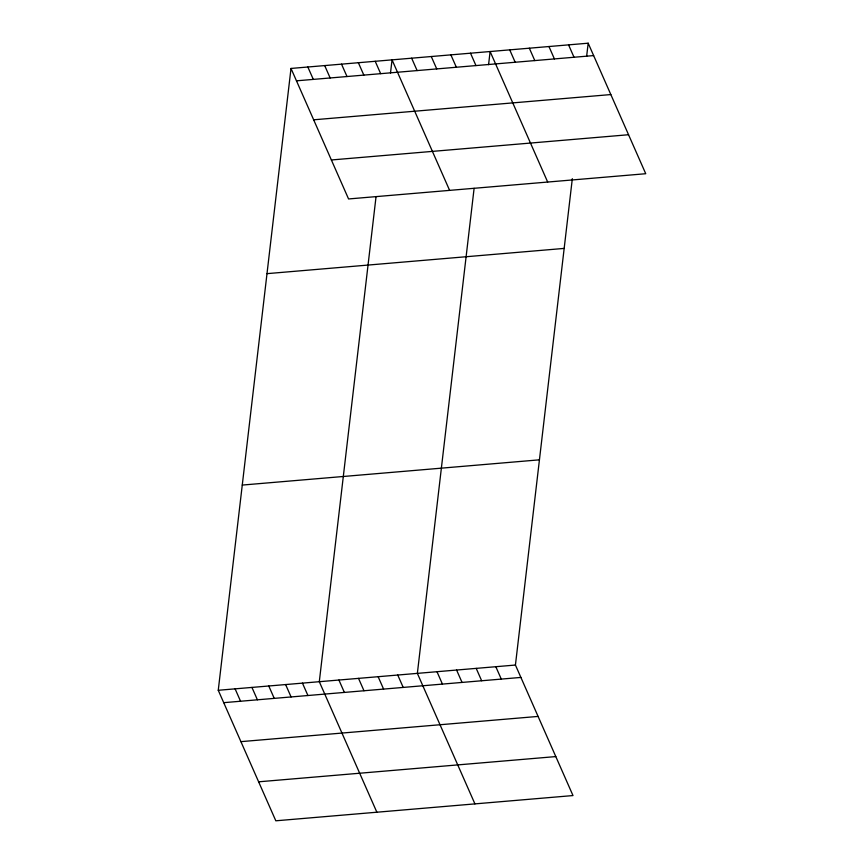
<?xml version="1.0" encoding="UTF-8"?>
<svg xmlns="http://www.w3.org/2000/svg" width="864" height="864" viewBox="0 0 864 864"><rect width="100%" height="100%" fill="white"/><g stroke="black" fill="none" stroke-linecap="round" stroke-linejoin="round"><path stroke-width="1.3" d="M572.324 178.686L515.43 665.042L572.994 795.56L275.821 820.8L218.257 690.282L291.006 68.44L588.179 43.2L645.743 173.718L348.57 198.958L291.006 68.44M376.045 196.668L319.302 681.696L376.866 812.214M390.506 73.008L392.04 59.854L449.615 190.372M474.109 188.33L417.366 673.369L474.93 803.887M488.57 64.681L490.115 51.527L547.679 182.045M586.634 56.354L588.179 43.2M296.471 80.827L593.633 55.588M313.664 119.804L610.826 94.565M331.376 159.97L628.549 134.73M266.998 273.65L564.17 248.411M242.266 485.071L539.428 459.832M218.257 690.282L515.43 665.042M223.722 702.67L520.884 677.43M240.916 741.647L538.078 716.418M258.628 781.812L555.8 756.583M568.566 44.863L574.02 57.251M548.953 46.526L554.407 58.914M529.34 48.2L534.794 60.588M509.728 49.864L515.182 62.251M470.502 53.19L475.956 65.578M450.878 54.864L456.343 67.252M431.266 56.527L436.73 68.915M411.653 58.19L417.118 70.578M375.203 61.29L380.668 73.678M358.366 62.716L363.83 75.103M341.528 64.152L346.993 76.529M324.691 65.578L330.145 77.965M307.843 67.003L313.308 79.391M495.817 666.706L501.271 679.093M476.204 668.38L481.658 680.756M456.592 670.043L462.046 682.43M436.979 671.706L442.433 684.094M397.753 675.043L403.207 687.42M378.14 676.706L383.594 689.094M358.528 678.37L363.982 690.757M338.915 680.033L344.369 692.42M302.454 683.132L307.919 695.52M285.617 684.558L291.082 696.946M268.78 685.994L274.244 698.382M251.942 687.42L257.407 699.808M235.105 688.856L240.559 701.233"/></g></svg>
